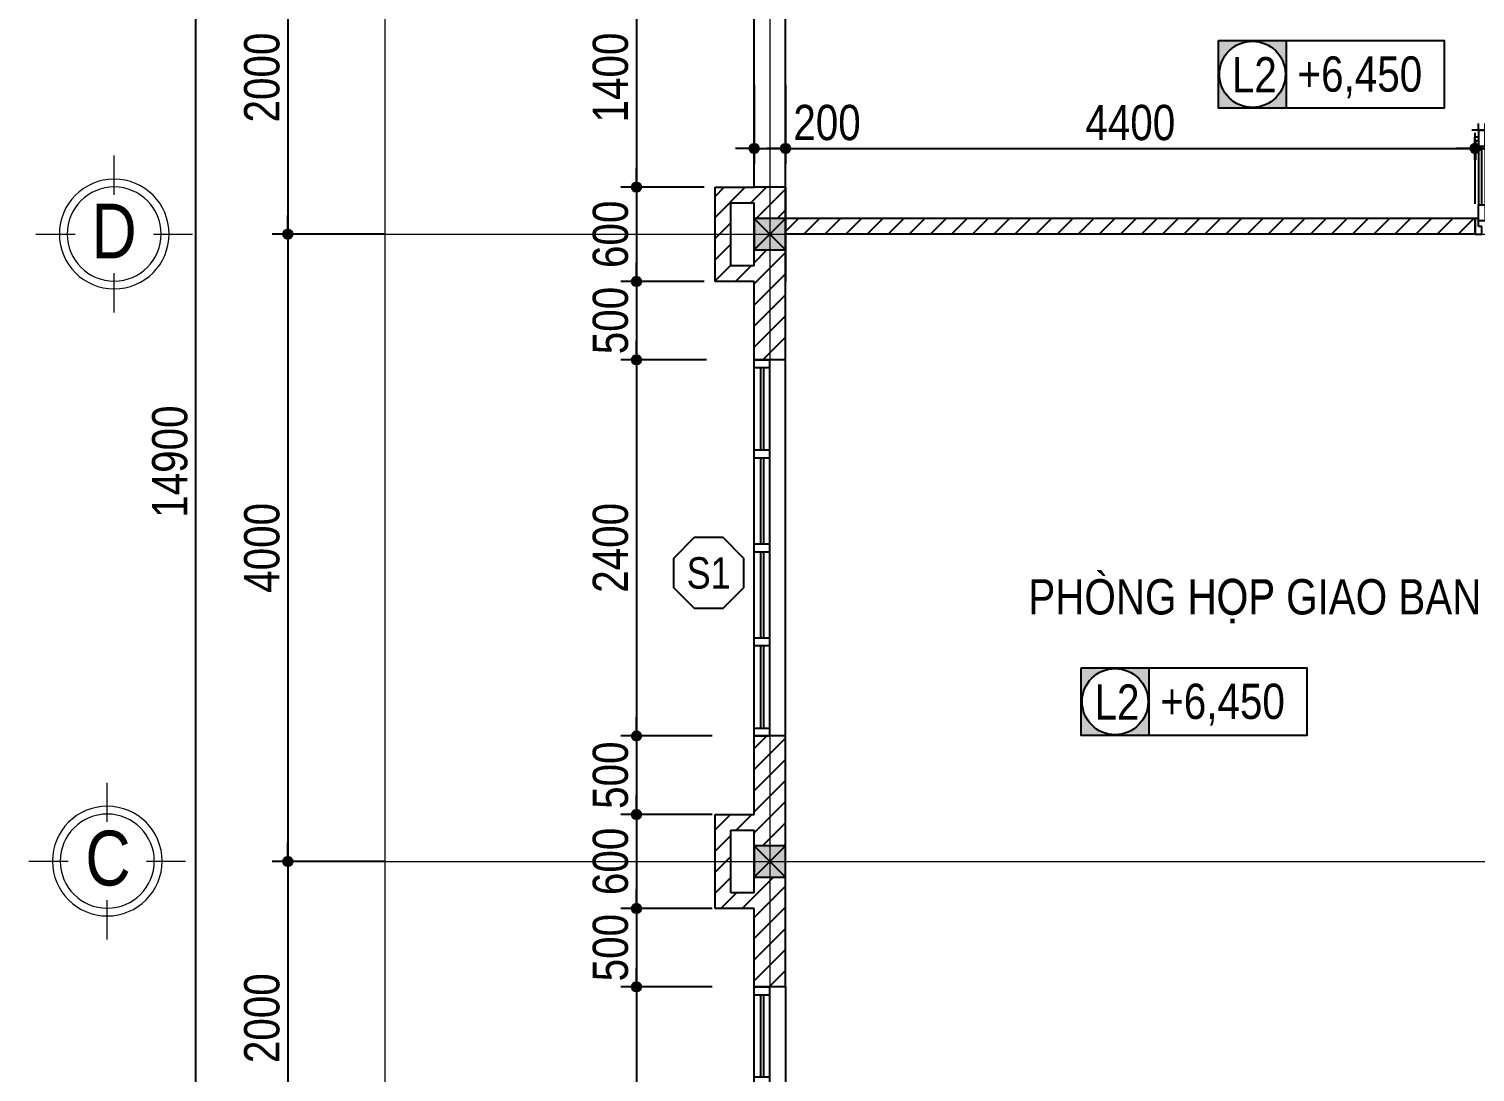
# Model space of a CAD drawing. Extents: x -79995 to 347433, y -157641 to 104789.
# Drawn here: x -17830 to -8602, y 64908 to 71562 of the extents above; entities that cross this region are included whole.
import ezdxf
from ezdxf.enums import TextEntityAlignment as Align

# ---------------------------------------------------------------- set-up
doc = ezdxf.new("R2010")
doc.units = 0
doc.linetypes.add('ACAD_ISO10W100', pattern=[18, 12, -3, 0, -3])
doc.layers.get('DEFPOINTS').update_dxf_attribs({"linetype": 'CONTINUOUS'})
for name, color, linetype in [('009', 251, 'CONTINUOUS'), ('DIM', 1, 'CONTINUOUS'), ('DOOR', 20, 'CONTINUOUS'), ('MEDIUM', 2, 'CONTINUOUS'), ('TAGS', 60, 'CONTINUOUS'), ('TEXT', 7, 'CONTINUOUS'), ('TUONG', 131, 'CONTINUOUS'), ('WALL', 4, 'CONTINUOUS')]:
    doc.layers.add(name, color=color, linetype=linetype)
doc.layers.add('TEN TRUC', color=3, linetype='CONTINUOUS', lineweight=18)
doc.layers.add('TRUC', color=24, linetype='CONTINUOUS', lineweight=0)
doc.styles.add('1', font='', dxfattribs={"height": 250})
doc.styles.add('HEL-CONDENSE', font='')
doc.styles.add('VNI-HELVE-CONDENSEN', font='')
doc.styles.get('1').set_extended_font_data('VNI-Helve-Condense')
doc.styles.get('HEL-CONDENSE').set_extended_font_data('VNI-Helve-Condense')
doc.styles.get('VNI-HELVE-CONDENSEN').set_extended_font_data('VNI-Helve-Condense')
doc.dimstyles.new('D100', dxfattribs={"dimtxt": 225, "dimasz": 1.2, "dimexe": 100, "dimexo": 0, "dimgap": 50, "dimtad": 1, "dimdec": 0, "dimzin": 13, "dimdsep": 46, "dimtxsty": 'HEL-CONDENSE', "dimblk": 'D50', "dimcen": 0, "dimclrd": 1, "dimclre": 1, "dimclrt": 7, "dimadec": 0, "dimazin": 0, "dimtfac": 1, "dimtdec": 0, "dimtmove": 0, "dimatfit": 3, "dimldrblk": 'D50', "dimfxl": 1, "dimtolj": 1, "dimtzin": 13, "dimarcsym": 0})

# ---------------------------------------------------------------- blocks, each defined once
blk = doc.blocks.new('A$C1CA434F2')
at = {"layer": 'DOOR'}
for p, q in [((-289.1, -309.3), (-289.1, -409.3)), ((-289.1, -309.3), (2110.9, -309.3)), ((-239.1, -309.3), (-239.1, -409.3)), ((885.9, -309.3), (885.9, -409.3)), ((935.9, -309.3), (935.9, -409.3)), ((1486.2, -309.3), (1486.2, -409.3)), ((1536.2, -309.3), (1536.2, -409.3)), ((2060.9, -309.3), (2060.9, -409.3)), ((2110.9, -309.3), (2110.9, -409.3)), ((-289.1, -409.3), (2110.9, -409.3))]:
    blk.add_line(p, q, dxfattribs=at)
at = {"layer": 'DOOR', "color": 251}
for p, q in [((285.2, -349.3), (-239.1, -349.3)), ((885.9, -349.3), (335.2, -349.3)), ((1486.2, -349.3), (935.9, -349.3)), ((2060.9, -349.3), (1536.2, -349.3)), ((285.2, -369.3), (-239.1, -369.3)), ((885.9, -369.3), (335.2, -369.3)), ((1486.2, -369.3), (935.9, -369.3)), ((2060.9, -369.3), (1536.2, -369.3))]:
    blk.add_line(p, q, dxfattribs=at)
at = {"layer": 'DOOR', "linetype": 'ByBlock', "lineweight": -2}
for p, q in [((285.2, -409.3), (285.2, -309.3)), ((335.2, -409.3), (335.2, -309.3))]:
    blk.add_line(p, q, dxfattribs=at)
blk = doc.blocks.new('D50')
at = {"layer": 'DIM'}
blk.add_hatch(color=256, dxfattribs=at).paths.add_polyline_path([(25, 0, 1), (-25, 0, 1)])
blk.add_line((25, 0), (100, 0), dxfattribs=at)
blk.add_circle((0, 0), 25, dxfattribs=at)
blk = doc.blocks.new('*D406')
at = {"layer": 'DEFPOINTS', "color": 0, "transparency": 16777216}
for p in [(-15555.5, 72251.7), (-16177.4, 70251.7), (-15555.5, 70251.7)]:
    blk.add_point(p, dxfattribs=at)
at = {"layer": 'DIM', "color": 1, "lineweight": -2, "transparency": 16777216}
for p, q in [((-15555.5, 72251.7), (-16277.4, 72251.7)), ((-16177.4, 72250.5), (-16177.4, 70252.9)), ((-15555.5, 70251.7), (-16277.4, 70251.7))]:
    blk.add_line(p, q, dxfattribs=at)
at = {"layer": 'DIM', "color": 1, "lineweight": -2, "transparency": 16777216, "xscale": 1.199999999999999, "yscale": 1.199999999999999, "zscale": 1.199999999999999}
for p, rotation in [((-16177.4, 72251.7), 90), ((-16177.4, 70251.7), 270)]:
    blk.add_blockref('D50', p, dxfattribs=dict(at, rotation=rotation))
at = {"layer": 'DIM', "color": 7, "transparency": 16777216, "insert": (-16342.3, 71251.7), "char_height": 225, "attachment_point": 5, "rotation": 90, "style": 'HEL-CONDENSE'}
blk.add_mtext('\\A1;2000', dxfattribs=at)
blk = doc.blocks.new('*D407')
at = {"layer": 'DEFPOINTS', "color": 0, "transparency": 16777216}
for p in [(-15555.5, 70251.7), (-16177.4, 66251.7), (-15555.5, 66251.7)]:
    blk.add_point(p, dxfattribs=at)
at = {"layer": 'DIM', "color": 1, "lineweight": -2, "transparency": 16777216}
for p, q in [((-15555.5, 70251.7), (-16277.4, 70251.7)), ((-16177.4, 70250.5), (-16177.4, 66252.9)), ((-15555.5, 66251.7), (-16277.4, 66251.7))]:
    blk.add_line(p, q, dxfattribs=at)
at = {"layer": 'DIM', "color": 1, "lineweight": -2, "transparency": 16777216, "xscale": 1.199999999999999, "yscale": 1.199999999999999, "zscale": 1.199999999999999}
for p, rotation in [((-16177.4, 70251.7), 90), ((-16177.4, 66251.7), 270)]:
    blk.add_blockref('D50', p, dxfattribs=dict(at, rotation=rotation))
at = {"layer": 'DIM', "color": 7, "transparency": 16777216, "insert": (-16342.3, 68251.7), "char_height": 225, "attachment_point": 5, "rotation": 90, "style": 'HEL-CONDENSE'}
blk.add_mtext('\\A1;4000', dxfattribs=at)
blk = doc.blocks.new('*D408')
at = {"layer": 'DEFPOINTS', "color": 0, "transparency": 16777216}
for p in [(-15555.5, 66251.7), (-16177.4, 64251.7), (-15555.5, 64251.7)]:
    blk.add_point(p, dxfattribs=at)
at = {"layer": 'DIM', "color": 1, "lineweight": -2, "transparency": 16777216}
for p, q in [((-15555.5, 66251.7), (-16277.4, 66251.7)), ((-16177.4, 66250.5), (-16177.4, 64252.9)), ((-15555.5, 64251.7), (-16277.4, 64251.7))]:
    blk.add_line(p, q, dxfattribs=at)
at = {"layer": 'DIM', "color": 1, "lineweight": -2, "transparency": 16777216, "xscale": 1.199999999999999, "yscale": 1.199999999999999, "zscale": 1.199999999999999}
for p, rotation in [((-16177.4, 66251.7), 90), ((-16177.4, 64251.7), 270)]:
    blk.add_blockref('D50', p, dxfattribs=dict(at, rotation=rotation))
at = {"layer": 'DIM', "color": 7, "transparency": 16777216, "insert": (-16342.3, 65251.7), "char_height": 225, "attachment_point": 5, "rotation": 90, "style": 'HEL-CONDENSE'}
blk.add_mtext('\\A1;2000', dxfattribs=at)
blk = doc.blocks.new('*D409')
at = {"layer": 'DEFPOINTS', "color": 0, "transparency": 16777216}
for p in [(-16764.7, 76251.7), (-15555.5, 76251.7), (-15555.5, 61351.7)]:
    blk.add_point(p, dxfattribs=at)
at = {"layer": 'DIM', "color": 1, "lineweight": -2, "transparency": 16777216}
for p, q in [((-15555.5, 76251.7), (-16864.7, 76251.7)), ((-16764.7, 61352.9), (-16764.7, 76250.5)), ((-15555.5, 61351.7), (-16864.7, 61351.7))]:
    blk.add_line(p, q, dxfattribs=at)
at = {"layer": 'DIM', "color": 1, "lineweight": -2, "transparency": 16777216, "xscale": 1.199999999999999, "yscale": 1.199999999999999, "zscale": 1.199999999999999}
for p, rotation in [((-16764.7, 76251.7), 90), ((-16764.7, 61351.7), 270)]:
    blk.add_blockref('D50', p, dxfattribs=dict(at, rotation=rotation))
at = {"layer": 'DIM', "color": 7, "transparency": 16777216, "insert": (-16929.6, 68801.7), "char_height": 225, "attachment_point": 5, "rotation": 90, "style": 'HEL-CONDENSE'}
blk.add_mtext('\\A1;14900', dxfattribs=at)
blk = doc.blocks.new('A$C206177D3')
at = {"layer": 'TEN TRUC', "ltscale": 1000}
for p, q in [((-36.6, 240.1), (-36.6, 490.1)), ((-286.6, -9.9), (-536.6, -9.9)), ((463.4, -9.9), (213.4, -9.9)), ((-36.6, -509.9), (-36.6, -259.9))]:
    blk.add_line(p, q, dxfattribs=at)
blk.add_circle((-36.6, -9.9), 350, dxfattribs=at)
at = {"layer": 'TEN TRUC', "color": 254, "ltscale": 1000}
blk.add_circle((-36.6, -9.9), 300, dxfattribs=at)
blk = doc.blocks.new('A$C225A2996')
at = {"layer": 'WALL'}
blk.add_hatch(color=4, dxfattribs=at).paths.add_polyline_path([(531.4, 81.6), (731.4, 81.6), (731.4, 281.6), (531.4, 281.6)])
at = {"layer": 'WALL', "color": 4}
for p, q in [((531.4, 281.6), (731.4, 81.6)), ((531.4, 81.6), (731.4, 281.6))]:
    blk.add_line(p, q, dxfattribs=at)
blk.add_lwpolyline([(531.4, 81.6), (731.4, 81.6), (731.4, 281.6), (531.4, 281.6)], close=True, dxfattribs=at)
blk = doc.blocks.new('KH-CUADI')
at = {"layer": 'TAGS'}
blk.add_lwpolyline([(-124, 300), (-300, 124), (-300, -124), (-124, -300), (124, -300), (300, -124), (300, 124), (124, 300)], close=True, dxfattribs=at)
at = {"layer": 'TAGS', "style": 'VNI-HELVE-CONDENSEN'}
blk.add_attdef('D', text='', height=300, dxfattribs=at).set_placement((0, 0), align=Align.MIDDLE)
blk = doc.blocks.new('A$C48B57989')
at = {"layer": 'DOOR'}
for p, q in [((-446, 752.5), (-403.1, 752.5)), ((-446, 652.5), (-446, 752.5)), ((-403.1, 752.5), (-403.1, 702.5)), ((711.1, 752.5), (711.1, 702.5)), ((754, 752.5), (711.1, 752.5)), ((754, 652.5), (754, 752.5)), ((-424.6, 652.5), (-446, 652.5)), ((-403.1, 702.5), (-424.6, 702.5)), ((-424.6, 702.5), (-424.6, 652.5)), ((-381.7, 666.8), (-424.6, 666.8)), ((-424.6, 666.8), (-424.6, 563.9)), ((-381.7, 563.9), (-381.7, 666.8)), ((689.7, 563.9), (689.7, 652.5)), ((689.7, 652.5), (732.6, 652.5)), ((711.1, 702.5), (732.6, 702.5)), ((732.6, 702.5), (732.6, 652.5)), ((732.6, 652.5), (754, 652.5)), ((732.6, 652.5), (732.6, 563.9)), ((-424.6, 563.9), (-381.7, 563.9)), ((-424.6, 171.4), (-424.6, 563.9)), ((-403.1, 563.9), (-403.1, 191)), ((-381.7, 191), (-381.7, 563.9)), ((689.7, 191), (689.7, 563.9)), ((732.6, 563.9), (689.7, 563.9)), ((711.1, 563.9), (711.1, 191)), ((732.6, 171.4), (732.6, 563.9)), ((-448.8, 131.8), (-448.8, 277.2)), ((-443.9, 277.2), (-448.8, 277.2)), ((-443.9, 156), (-443.9, 277.2)), ((752, 156), (752, 277.2)), ((752, 277.2), (756.8, 277.2)), ((756.8, 131.8), (756.8, 277.2)), ((-424.6, 191), (-381.7, 191)), ((-424.6, 88.2), (-424.6, 191)), ((-381.7, 191), (-381.7, 88.2)), ((732.6, 191), (689.7, 191)), ((689.7, 191), (689.7, 88.2)), ((732.6, 88.2), (732.6, 191)), ((-424.6, 131.8), (-448.8, 131.8)), ((-424.6, 156), (-443.9, 156)), ((-424.6, 131.8), (-424.6, 156)), ((732.6, 131.8), (732.6, 156)), ((732.6, 156), (752, 156)), ((732.6, 131.8), (756.8, 131.8)), ((-424.6, 88.2), (-467.4, 88.2)), ((-424.6, 88.2), (-424.6, 45.3)), ((-381.7, 88.2), (-424.6, 88.2)), ((-381.7, 88.2), (-381.7, 45.3)), ((689.7, 88.2), (689.7, 45.3)), ((689.7, 88.2), (732.6, 88.2)), ((732.6, 88.2), (732.6, 45.3)), ((732.6, 88.2), (775.4, 88.2))]:
    blk.add_line(p, q, dxfattribs=at)
at = {"layer": 'DOOR', "color": 251}
for centre, major_axis, start_param, end_param in [((-424.6, 666.8), (409.1, 409.1), 3.926991, 5.497787), ((732.6, 666.8), (-409.1, 409.1), 0.785398, 2.356194)]:
    blk.add_ellipse(centre, major_axis=major_axis, ratio=1, start_param=start_param, end_param=end_param, dxfattribs=at)
blk = doc.blocks.new('*D478')
at = {"layer": 'DEFPOINTS', "color": 0, "transparency": 16777216}
for p in [(-13201.5, 71205), (-13001.5, 71205), (-13001.5, 70798.4)]:
    blk.add_point(p, dxfattribs=at)
at = {"layer": 'DIM', "color": 1, "lineweight": -2, "transparency": 16777216}
for p, q in [((-13201.5, 71205), (-13201.5, 70698.4)), ((-13001.5, 71205), (-13001.5, 70698.4)), ((-13200.3, 70798.4), (-13002.7, 70798.4)), ((-13001.5, 70798.4), (-12473.1, 70798.4))]:
    blk.add_line(p, q, dxfattribs=at)
at = {"layer": 'DIM', "color": 1, "lineweight": -2, "transparency": 16777216, "xscale": 1.199999999999999, "yscale": 1.199999999999999, "zscale": 1.199999999999999, "rotation": 180}
blk.add_blockref('D50', (-13201.5, 70798.4), dxfattribs=at)
at = {"layer": 'DIM', "color": 1, "lineweight": -2, "transparency": 16777216, "xscale": 1.199999999999999, "yscale": 1.199999999999999, "zscale": 1.199999999999999}
blk.add_blockref('D50', (-13001.5, 70798.4), dxfattribs=at)
at = {"layer": 'DIM', "color": 7, "transparency": 16777216, "insert": (-12736.7, 70963.3), "char_height": 225, "attachment_point": 5, "style": 'HEL-CONDENSE'}
blk.add_mtext('\\A1;200', dxfattribs=at)
blk = doc.blocks.new('*D479')
at = {"layer": 'DEFPOINTS', "color": 0, "transparency": 16777216}
for p in [(-13001.5, 71205), (-8601.5, 70798.4), (-8601.5, 70445.8)]:
    blk.add_point(p, dxfattribs=at)
at = {"layer": 'DIM', "color": 1, "lineweight": -2, "transparency": 16777216}
for p, q in [((-13001.5, 71205), (-13001.5, 70698.4)), ((-8601.5, 70445.8), (-8601.5, 70898.4)), ((-13000.3, 70798.4), (-8602.7, 70798.4))]:
    blk.add_line(p, q, dxfattribs=at)
at = {"layer": 'DIM', "color": 1, "lineweight": -2, "transparency": 16777216, "xscale": 1.199999999999999, "yscale": 1.199999999999999, "zscale": 1.199999999999999, "rotation": 180}
blk.add_blockref('D50', (-13001.5, 70798.4), dxfattribs=at)
at = {"layer": 'DIM', "color": 1, "lineweight": -2, "transparency": 16777216, "xscale": 1.199999999999999, "yscale": 1.199999999999999, "zscale": 1.199999999999999}
blk.add_blockref('D50', (-8601.5, 70798.4), dxfattribs=at)
at = {"layer": 'DIM', "color": 7, "transparency": 16777216, "insert": (-10801.5, 70963.3), "char_height": 225, "attachment_point": 5, "style": 'HEL-CONDENSE'}
blk.add_mtext('\\A1;4400', dxfattribs=at)
blk = doc.blocks.new('*D480')
at = {"layer": 'DEFPOINTS', "color": 0, "transparency": 16777216}
for p in [(-7401.5, 70798.4), (-8601.5, 70445.8), (-7401.5, 70345.8)]:
    blk.add_point(p, dxfattribs=at)
at = {"layer": 'DIM', "color": 1, "lineweight": -2, "transparency": 16777216}
for p, q in [((-8601.5, 70445.8), (-8601.5, 70898.4)), ((-7401.5, 70345.8), (-7401.5, 70898.4)), ((-8600.3, 70798.4), (-7402.7, 70798.4))]:
    blk.add_line(p, q, dxfattribs=at)
at = {"layer": 'DIM', "color": 1, "lineweight": -2, "transparency": 16777216, "xscale": 1.199999999999999, "yscale": 1.199999999999999, "zscale": 1.199999999999999, "rotation": 180}
blk.add_blockref('D50', (-8601.5, 70798.4), dxfattribs=at)
at = {"layer": 'DIM', "color": 1, "lineweight": -2, "transparency": 16777216, "xscale": 1.199999999999999, "yscale": 1.199999999999999, "zscale": 1.199999999999999}
blk.add_blockref('D50', (-7401.5, 70798.4), dxfattribs=at)
at = {"layer": 'DIM', "color": 7, "transparency": 16777216, "insert": (-8001.5, 70963.3), "char_height": 225, "attachment_point": 5, "style": 'HEL-CONDENSE'}
blk.add_mtext('\\A1;1200', dxfattribs=at)
blk = doc.blocks.new('*D545')
at = {"layer": 'DEFPOINTS', "color": 0, "transparency": 16777216}
for p in [(-13529.3, 71951.7), (-13952.9, 70551.7), (-13520.1, 70551.7)]:
    blk.add_point(p, dxfattribs=at)
at = {"layer": 'DIM', "color": 1, "lineweight": -2, "transparency": 16777216}
for p, q in [((-13529.3, 71951.7), (-14052.9, 71951.7)), ((-13952.9, 71950.5), (-13952.9, 70552.9)), ((-13520.1, 70551.7), (-14052.9, 70551.7))]:
    blk.add_line(p, q, dxfattribs=at)
at = {"layer": 'DIM', "color": 1, "lineweight": -2, "transparency": 16777216, "xscale": 1.199999999999999, "yscale": 1.199999999999999, "zscale": 1.199999999999999}
for p, rotation in [((-13952.9, 71951.7), 90), ((-13952.9, 70551.7), 270)]:
    blk.add_blockref('D50', p, dxfattribs=dict(at, rotation=rotation))
at = {"layer": 'DIM', "color": 7, "transparency": 16777216, "insert": (-14117.8, 71251.7), "char_height": 225, "attachment_point": 5, "rotation": 90, "style": 'HEL-CONDENSE'}
blk.add_mtext('\\A1;1400', dxfattribs=at)
blk = doc.blocks.new('*D546')
at = {"layer": 'DEFPOINTS', "color": 0, "transparency": 16777216}
for p in [(-13520.1, 70551.7), (-13952.9, 69951.7), (-13520.1, 69951.7)]:
    blk.add_point(p, dxfattribs=at)
at = {"layer": 'DIM', "color": 1, "lineweight": -2, "transparency": 16777216}
for p, q in [((-13520.1, 70551.7), (-14052.9, 70551.7)), ((-13952.9, 70550.5), (-13952.9, 69952.9)), ((-13520.1, 69951.7), (-14052.9, 69951.7))]:
    blk.add_line(p, q, dxfattribs=at)
at = {"layer": 'DIM', "color": 1, "lineweight": -2, "transparency": 16777216, "xscale": 1.199999999999999, "yscale": 1.199999999999999, "zscale": 1.199999999999999}
for p, rotation in [((-13952.9, 70551.7), 90), ((-13952.9, 69951.7), 270)]:
    blk.add_blockref('D50', p, dxfattribs=dict(at, rotation=rotation))
at = {"layer": 'DIM', "color": 7, "transparency": 16777216, "insert": (-14117.8, 70251.7), "char_height": 225, "attachment_point": 5, "rotation": 90, "style": 'HEL-CONDENSE'}
blk.add_mtext('\\A1;600', dxfattribs=at)
blk = doc.blocks.new('*D547')
at = {"layer": 'DEFPOINTS', "color": 0, "transparency": 16777216}
for p in [(-13520.1, 69951.7), (-13952.9, 69451.7), (-13506.8, 69451.7)]:
    blk.add_point(p, dxfattribs=at)
at = {"layer": 'DIM', "color": 1, "lineweight": -2, "transparency": 16777216}
for p, q in [((-13520.1, 69951.7), (-14052.9, 69951.7)), ((-13952.9, 69950.5), (-13952.9, 69452.9)), ((-13506.8, 69451.7), (-14052.9, 69451.7))]:
    blk.add_line(p, q, dxfattribs=at)
at = {"layer": 'DIM', "color": 1, "lineweight": -2, "transparency": 16777216, "xscale": 1.199999999999999, "yscale": 1.199999999999999, "zscale": 1.199999999999999}
for p, rotation in [((-13952.9, 69951.7), 90), ((-13952.9, 69451.7), 270)]:
    blk.add_blockref('D50', p, dxfattribs=dict(at, rotation=rotation))
at = {"layer": 'DIM', "color": 7, "transparency": 16777216, "insert": (-14117.8, 69701.7), "char_height": 225, "attachment_point": 5, "rotation": 90, "style": 'HEL-CONDENSE'}
blk.add_mtext('\\A1;500', dxfattribs=at)
blk = doc.blocks.new('*D548')
at = {"layer": 'DEFPOINTS', "color": 0, "transparency": 16777216}
for p in [(-13506.8, 69451.7), (-13952.9, 67051.7), (-13470.1, 67051.7)]:
    blk.add_point(p, dxfattribs=at)
at = {"layer": 'DIM', "color": 1, "lineweight": -2, "transparency": 16777216}
for p, q in [((-13506.8, 69451.7), (-14052.9, 69451.7)), ((-13952.9, 69450.5), (-13952.9, 67052.9)), ((-13470.1, 67051.7), (-14052.9, 67051.7))]:
    blk.add_line(p, q, dxfattribs=at)
at = {"layer": 'DIM', "color": 1, "lineweight": -2, "transparency": 16777216, "xscale": 1.199999999999999, "yscale": 1.199999999999999, "zscale": 1.199999999999999}
for p, rotation in [((-13952.9, 69451.7), 90), ((-13952.9, 67051.7), 270)]:
    blk.add_blockref('D50', p, dxfattribs=dict(at, rotation=rotation))
at = {"layer": 'DIM', "color": 7, "transparency": 16777216, "insert": (-14117.8, 68251.7), "char_height": 225, "attachment_point": 5, "rotation": 90, "style": 'HEL-CONDENSE'}
blk.add_mtext('\\A1;2400', dxfattribs=at)
blk = doc.blocks.new('*D549')
at = {"layer": 'DEFPOINTS', "color": 0, "transparency": 16777216}
for p in [(-13470.1, 67051.7), (-13952.9, 66551.7), (-13470, 66551.7)]:
    blk.add_point(p, dxfattribs=at)
at = {"layer": 'DIM', "color": 1, "lineweight": -2, "transparency": 16777216}
for p, q in [((-13470.1, 67051.7), (-14052.9, 67051.7)), ((-13952.9, 67050.5), (-13952.9, 66552.9)), ((-13470, 66551.7), (-14052.9, 66551.7))]:
    blk.add_line(p, q, dxfattribs=at)
at = {"layer": 'DIM', "color": 1, "lineweight": -2, "transparency": 16777216, "xscale": 1.199999999999999, "yscale": 1.199999999999999, "zscale": 1.199999999999999}
for p, rotation in [((-13952.9, 67051.7), 90), ((-13952.9, 66551.7), 270)]:
    blk.add_blockref('D50', p, dxfattribs=dict(at, rotation=rotation))
at = {"layer": 'DIM', "color": 7, "transparency": 16777216, "insert": (-14117.8, 66801.7), "char_height": 225, "attachment_point": 5, "rotation": 90, "style": 'HEL-CONDENSE'}
blk.add_mtext('\\A1;500', dxfattribs=at)
blk = doc.blocks.new('*D550')
at = {"layer": 'DEFPOINTS', "color": 0, "transparency": 16777216}
for p in [(-13470, 66551.7), (-13952.9, 65951.7), (-13470, 65951.7)]:
    blk.add_point(p, dxfattribs=at)
at = {"layer": 'DIM', "color": 1, "lineweight": -2, "transparency": 16777216}
for p, q in [((-13470, 66551.7), (-14052.9, 66551.7)), ((-13952.9, 66550.5), (-13952.9, 65952.9)), ((-13470, 65951.7), (-14052.9, 65951.7))]:
    blk.add_line(p, q, dxfattribs=at)
at = {"layer": 'DIM', "color": 1, "lineweight": -2, "transparency": 16777216, "xscale": 1.199999999999999, "yscale": 1.199999999999999, "zscale": 1.199999999999999}
for p, rotation in [((-13952.9, 66551.7), 90), ((-13952.9, 65951.7), 270)]:
    blk.add_blockref('D50', p, dxfattribs=dict(at, rotation=rotation))
at = {"layer": 'DIM', "color": 7, "transparency": 16777216, "insert": (-14117.8, 66251.7), "char_height": 225, "attachment_point": 5, "rotation": 90, "style": 'HEL-CONDENSE'}
blk.add_mtext('\\A1;600', dxfattribs=at)
blk = doc.blocks.new('*D551')
at = {"layer": 'DEFPOINTS', "color": 0, "transparency": 16777216}
for p in [(-13470, 65951.7), (-13952.9, 65451.7), (-13470.1, 65451.7)]:
    blk.add_point(p, dxfattribs=at)
at = {"layer": 'DIM', "color": 1, "lineweight": -2, "transparency": 16777216}
for p, q in [((-13470, 65951.7), (-14052.9, 65951.7)), ((-13952.9, 65950.5), (-13952.9, 65452.9)), ((-13470.1, 65451.7), (-14052.9, 65451.7))]:
    blk.add_line(p, q, dxfattribs=at)
at = {"layer": 'DIM', "color": 1, "lineweight": -2, "transparency": 16777216, "xscale": 1.199999999999999, "yscale": 1.199999999999999, "zscale": 1.199999999999999}
for p, rotation in [((-13952.9, 65951.7), 90), ((-13952.9, 65451.7), 270)]:
    blk.add_blockref('D50', p, dxfattribs=dict(at, rotation=rotation))
at = {"layer": 'DIM', "color": 7, "transparency": 16777216, "insert": (-14117.8, 65701.7), "char_height": 225, "attachment_point": 5, "rotation": 90, "style": 'HEL-CONDENSE'}
blk.add_mtext('\\A1;500', dxfattribs=at)
blk = doc.blocks.new('*D552')
at = {"layer": 'DEFPOINTS', "color": 0, "transparency": 16777216}
for p in [(-13470.1, 65451.7), (-13952.9, 63051.7), (-13517.1, 63051.7)]:
    blk.add_point(p, dxfattribs=at)
at = {"layer": 'DIM', "color": 1, "lineweight": -2, "transparency": 16777216}
for p, q in [((-13470.1, 65451.7), (-14052.9, 65451.7)), ((-13952.9, 65450.5), (-13952.9, 63052.9)), ((-13517.1, 63051.7), (-14052.9, 63051.7))]:
    blk.add_line(p, q, dxfattribs=at)
at = {"layer": 'DIM', "color": 1, "lineweight": -2, "transparency": 16777216, "xscale": 1.199999999999999, "yscale": 1.199999999999999, "zscale": 1.199999999999999}
for p, rotation in [((-13952.9, 65451.7), 90), ((-13952.9, 63051.7), 270)]:
    blk.add_blockref('D50', p, dxfattribs=dict(at, rotation=rotation))
at = {"layer": 'DIM', "color": 7, "transparency": 16777216, "insert": (-14117.8, 64251.7), "char_height": 225, "attachment_point": 5, "rotation": 90, "style": 'HEL-CONDENSE'}
blk.add_mtext('\\A1;2400', dxfattribs=at)
blk = doc.blocks.new('A$C27B14CF0')
at = {"layer": 'TAGS', "ltscale": 1000}
h = blk.add_hatch(color=8, dxfattribs=at)
h.paths.add_polyline_path([(249.9, 243.1), (-182.1, 243.1), (-182.1, -188.9), (249.9, -188.9)])
h.paths.add_polyline_path([(244.9, 27.1, -1), (-177.1, 27.1, -1)], flags=16)
blk.add_line((249.9, 243.1), (249.9, -188.9), dxfattribs=at)
blk.add_lwpolyline([(-182.1, 243.1), (1257.9, 243.1), (1257.9, -188.9), (-182.1, -188.9)], close=True, dxfattribs=at)
blk.add_circle((33.9, 27.1), 211, dxfattribs=at)
at = {"layer": 'TAGS', "ltscale": 1000, "style": 'VNI-HELVE-CONDENSEN'}
for p in [(-44.3, -83.7), (379.3, -83.7)]:
    blk.add_attdef('S', p, '', height=225, dxfattribs=at)

msp = doc.modelspace()

# ---------------------------------------------------------------- hatches: boundary and pattern name
at = {"layer": '009'}
h = msp.add_hatch(dxfattribs=at)
h.set_pattern_fill('ANSI31', color=256, scale=30, style=0)
h.set_pattern_definition([(45, (-1316106.72, -268894.45), (-67.351921, 67.351921), [])])
h.paths.add_polyline_path([(-8601.548, 70351.712), (-13001.548, 70351.712), (-13001.548, 70251.712), (-8601.548, 70251.712)])
h.paths.add_polyline_path([(-7101.548, 70151.712), (-7201.548, 70151.712), (-7201.548, 66351.712), (-7101.548, 66351.712)])
h.paths.add_polyline_path([(-5201.548, 70351.712), (-7001.548, 70351.712), (-7001.548, 70251.712), (-5201.548, 70251.712)])
h.paths.add_polyline_path([(-4001.548, 70151.712), (-4101.548, 70151.712), (-4101.548, 66351.712), (-4001.548, 66351.712)])
h.paths.add_polyline_path([(-1.548, 70351.712), (-4001.548, 70351.712), (-4001.548, 70251.712), (-3201.548, 70251.712), (-1.548, 70251.712)])
h.paths.add_polyline_path([(-4201.548, 66351.712), (-4901.548, 66351.712), (-4901.548, 66151.712), (-4401.548, 66151.712), (-4401.548, 65951.712), (-3801.548, 65951.712), (-3801.548, 66151.712), (-3301.548, 66151.712), (-3301.548, 66351.712), (-4001.548, 66351.712), (-4001.548, 66251.712), (-4001.548, 66151.712), (-3901.548, 66151.712), (-3901.548, 66051.712), (-4301.548, 66051.712), (-4301.548, 66151.712), (-4201.548, 66151.712)])
h.paths.add_polyline_path([(-6301.548, 66351.712), (-7001.548, 66351.712), (-7001.548, 66151.712), (-6301.548, 66151.712)])
h.paths.add_polyline_path([(-7001.548, 66151.712), (-7201.548, 66151.712), (-7201.548, 65451.712), (-7001.548, 65451.712)])
h.paths.add_polyline_path([(-7201.548, 62351.712), (-7901.548, 62351.712), (-7901.548, 62151.712), (-7401.548, 62151.712), (-7401.548, 61901.712), (-6801.548, 61901.712), (-6801.548, 62501.712), (-7001.548, 62501.712), (-7001.548, 63051.712), (-7201.548, 63051.712), (-7201.548, 62351.712), (-7001.548, 62351.712), (-7001.548, 62401.712), (-6901.548, 62401.712), (-6901.548, 62001.712), (-7301.548, 62001.712), (-7301.548, 62151.712), (-7201.548, 62151.712)])
h.paths.add_polyline_path([(-9301.548, 62351.712), (-10801.548, 62351.712), (-10801.548, 62151.712), (-10351.548, 62151.712), (-10351.548, 61951.712), (-9751.548, 61951.712), (-9751.548, 62151.712), (-9301.548, 62151.712)])
h.paths.add_polyline_path([(-9851.548, 62151.712), (-9851.548, 62051.712), (-10251.548, 62051.712), (-10251.548, 62151.712)], flags=17)
h.paths.add_polyline_path([(-13001.548, 63051.712), (-13201.548, 63051.712), (-13201.548, 62501.712), (-13451.548, 62501.712), (-13451.548, 61901.712), (-13201.548, 61901.712), (-12701.548, 61901.712), (-12701.548, 62151.712), (-12201.548, 62151.712), (-12201.548, 62351.712), (-12701.548, 62351.712), (-13001.548, 62351.712), (-13001.548, 62251.712), (-12801.548, 62251.712), (-12801.548, 62001.712), (-13101.548, 62001.712), (-13351.548, 62001.712), (-13351.548, 62401.712), (-13201.548, 62401.712), (-13201.548, 62351.712), (-13001.548, 62351.712)])
h.paths.add_polyline_path([(-13001.548, 66151.712), (-13201.548, 66151.712), (-13201.548, 66051.712), (-13351.548, 66051.712), (-13351.548, 66451.712), (-13201.548, 66451.712), (-13201.548, 66351.712), (-13001.548, 66351.712), (-13001.548, 67051.712), (-13201.548, 67051.712), (-13201.548, 66551.712), (-13451.548, 66551.712), (-13451.548, 65951.712), (-13201.548, 65951.712), (-13201.548, 65451.712), (-13001.548, 65451.712)])
h.paths.add_polyline_path([(-13001.548, 70151.712), (-13201.548, 70151.712), (-13201.548, 70051.712), (-13351.548, 70051.712), (-13351.548, 70451.712), (-13201.548, 70451.712), (-13201.548, 70351.712), (-13001.548, 70351.712), (-13001.548, 70551.712), (-13201.548, 70551.712), (-13451.548, 70551.712), (-13451.548, 69951.712), (-13201.548, 69951.712), (-13201.548, 69451.712), (-13001.548, 69451.712)])
h.paths.add_polyline_path([(-13001.548, 73251.712), (-12901.548, 73251.712), (-12901.548, 73351.712), (-13001.548, 73351.712), (-13001.548, 73951.712), (-13201.548, 73951.712), (-13201.548, 72551.712), (-13451.548, 72551.712), (-13451.548, 71951.712), (-13201.548, 71951.712), (-13001.548, 71951.712), (-13001.548, 72151.712), (-13201.548, 72151.712), (-13201.548, 72051.712), (-13351.548, 72051.712), (-13351.548, 72451.712), (-13201.548, 72451.712), (-13201.548, 72351.712), (-13001.548, 72351.712), (-13001.548, 72551.712)])

# ---------------------------------------------------------------- linework, layer by layer
at = {"layer": 'MEDIUM'}
for p, q in [((-13201.548, 70551.712), (-13201.548, 71951.712)), ((-13001.548, 70551.712), (-13001.548, 71951.712)), ((-13001.548, 67051.712), (-13001.548, 69451.712)), ((-13001.548, 65451.712), (-13001.548, 63051.712))]:
    msp.add_line(p, q, dxfattribs=at)
at = {"layer": 'TRUC', "linetype": 'ACAD_ISO10W100', "ltscale": 0.2}
msp.add_lwpolyline([(-15555.532, 76977.493), (22214.78, 76977.493), (22214.78, 60551.712), (-15555.532, 60551.712)], close=True, dxfattribs=at)
for points in [[(-13101.548, 76977.493), (-13101.548, 60551.712)], [(-15555.532, 70251.712), (22214.78, 70251.712)], [(-15555.532, 66251.712), (22214.78, 66251.712)]]:
    msp.add_lwpolyline(points, dxfattribs=at)
at = {"layer": 'TUONG'}
for p, q in [((-13451.548, 69951.712), (-13451.548, 70551.712)), ((-13451.548, 70551.712), (-13201.548, 70551.712)), ((-13001.548, 70551.712), (-13001.548, 69951.712)), ((-13351.548, 70051.712), (-13351.548, 70451.712)), ((-13351.548, 70451.712), (-13201.548, 70451.712)), ((-8601.548, 70351.712), (-13001.548, 70351.712)), ((-8601.548, 70251.712), (-8601.548, 70351.712)), ((-8601.548, 70251.712), (-13001.548, 70251.712)), ((-13201.548, 70051.712), (-13351.548, 70051.712)), ((-13201.548, 69951.712), (-13451.548, 69951.712)), ((-13001.548, 69451.712), (-13201.548, 69451.712)), ((-13001.548, 67051.712), (-13201.548, 67051.712)), ((-13451.548, 65951.712), (-13451.548, 66551.712)), ((-13451.548, 66551.712), (-13201.548, 66551.712)), ((-13351.548, 66051.712), (-13351.548, 66451.712)), ((-13351.548, 66451.712), (-13201.548, 66451.712)), ((-13201.548, 66051.712), (-13351.548, 66051.712)), ((-13201.548, 65951.712), (-13451.548, 65951.712)), ((-13001.548, 65451.712), (-13201.548, 65451.712))]:
    msp.add_line(p, q, dxfattribs=at)
for points in [[(-13201.548, 70551.712), (-13201.548, 70551.712)], [(-13001.548, 70551.712), (-13201.548, 70551.712)], [(-13001.548, 69451.712), (-13001.548, 70551.712)], [(-13201.548, 70051.712), (-13201.548, 70451.712)], [(-13201.548, 69451.712), (-13201.548, 69951.712)], [(-13201.548, 66551.712), (-13201.548, 67051.712)], [(-13001.548, 65451.712), (-13001.548, 67051.712)], [(-13201.548, 66051.712), (-13201.548, 66451.712)], [(-13201.548, 65451.712), (-13201.548, 65951.712)]]:
    msp.add_lwpolyline(points, dxfattribs=at)

# ---------------------------------------------------------------- block references
at = {"layer": 'DOOR', "xscale": -1, "rotation": 180}
msp.add_blockref('A$C48B57989', (-8155.555, 71004.186), dxfattribs=at)
at = {"layer": 'DOOR', "rotation": 90}
for p in [(-13510.832, 67340.807), (-13510.832, 63340.807)]:
    msp.add_blockref('A$C1CA434F2', p, dxfattribs=at)
at = {"layer": 'TAGS', "ltscale": 1000}
ref = msp.add_blockref('A$C27B14CF0', (-10056.278, 71245.367), dxfattribs=at)
ref.add_attrib('S', 'L2', (-10153.539, 71156.774), dxfattribs={"color": 7, "ltscale": 1000, "height": 225, "style": 'VNI-HELVE-CONDENSEN'})
ref.add_attrib('S', '+6,450', (-9734.541, 71161.71), dxfattribs={"color": 7, "ltscale": 1000, "height": 225, "style": 'VNI-HELVE-CONDENSEN'})
at = {"layer": 'TAGS', "linetype": 'Continuous'}
ref = msp.add_blockref('KH-CUADI', (-13492.236, 68091.915), dxfattribs=dict(at, xscale=0.75, yscale=0.75, zscale=0.75, rotation=180))
ref.add_attrib('D', 'S1', dxfattribs={"color": 7, "height": 200, "style": 'VNI-HELVE-CONDENSEN'}).set_placement((-13492.236, 68091.915), align=Align.MIDDLE)
at = {"layer": 'TAGS', "ltscale": 1000}
ref = msp.add_blockref('A$C27B14CF0', (-10932.553, 67244.015), dxfattribs=at)
ref.add_attrib('S', 'L2', (-11029.815, 67155.421), dxfattribs={"color": 7, "ltscale": 1000, "height": 225, "style": 'VNI-HELVE-CONDENSEN'})
ref.add_attrib('S', '+6,450', (-10610.817, 67160.358), dxfattribs={"color": 7, "ltscale": 1000, "height": 225, "style": 'VNI-HELVE-CONDENSEN'})
at = {"layer": 'TEN TRUC', "ltscale": 1000}
ref = msp.add_blockref('A$C206177D3', (-17321.849, 70263.576), dxfattribs=dict(at, xscale=-1))
ref.add_attrib('A', 'D', dxfattribs={"layer": 'TAGS', "color": 7, "ltscale": 1000, "height": 350, "style": 'VNI-HELVE-CONDENSEN'}).set_placement((-17286.345, 70097.938), align=Align.CENTER)
ref = msp.add_blockref('A$C206177D3', (-17366.126, 66263.612), dxfattribs=dict(at, xscale=-1))
ref.add_attrib('A', 'C', dxfattribs={"layer": 'TAGS', "color": 7, "ltscale": 1000, "height": 350, "style": 'VNI-HELVE-CONDENSEN'}).set_placement((-17325.022, 66097.974), align=Align.CENTER)
at = {"layer": 'TUONG', "color": 4}
for p in [(-13732.938, 70070.079), (-13732.938, 66070.079)]:
    msp.add_blockref('A$C225A2996', p, dxfattribs=at)

# ---------------------------------------------------------------- texts
at = {"layer": 'TEXT', "insert": (-10006.732, 68051.997), "char_height": 225, "attachment_point": 2, "style": '1'}
msp.add_mtext('PHOØNG HOÏP GIAO BAN', dxfattribs=at)

# ---------------------------------------------------------------- dimensions: what is measured, and where the dimension line sits
at = {"layer": 'DIM'}
dim = msp.add_aligned_dim(p1=(-15555.532, 61351.712), p2=(-15555.532, 76251.712), distance=1209.184, dimstyle='D100', dxfattribs=at)
dim.commit()
dim.dimension.update_dxf_attribs({"geometry": '*D409', "text_midpoint": (-16929.616, 68801.712)})
for base, p1, p2, picture, middle in [((-16177.392, 70251.712), (-15555.532, 72251.712), (-15555.532, 70251.712), '*D406', (-16342.292, 71251.712)), ((-13952.857, 70551.712), (-13529.298, 71951.712), (-13520.138, 70551.712), '*D545', (-14117.757, 71251.712)), ((-13952.857, 69951.712), (-13520.138, 70551.712), (-13520.138, 69951.712), '*D546', (-14117.757, 70251.712)), ((-16177.392, 66251.712), (-15555.532, 70251.712), (-15555.532, 66251.712), '*D407', (-16342.292, 68251.712)), ((-13952.857, 67051.712), (-13506.765, 69451.712), (-13470.147, 67051.712), '*D548', (-14117.757, 68251.712)), ((-13952.857, 65951.712), (-13470.034, 66551.712), (-13470.034, 65951.712), '*D550', (-14117.757, 66251.712)), ((-16177.392, 64251.712), (-15555.532, 66251.712), (-15555.532, 64251.712), '*D408', (-16342.292, 65251.712)), ((-13952.857, 63051.712), (-13470.147, 65451.712), (-13517.102, 63051.712), '*D552', (-14117.757, 64251.712))]:
    dim = msp.add_linear_dim(base=base, p1=p1, p2=p2, angle=90, dimstyle='D100', override={"dimtmove": 1}, dxfattribs=at)
    dim.commit()
    dim.dimension.update_dxf_attribs({"geometry": picture, "text_midpoint": middle})
dim = msp.add_linear_dim(base=(-13001.548, 70798.389), p1=(-13201.548, 71205.04), p2=(-13001.548, 71205.04), dimstyle='D100', dxfattribs=at)
dim.commit()
dim.dimension.update_dxf_attribs({"geometry": '*D478', "text_midpoint": (-12736.748, 70963.289)})
for base, p1, p2, picture, middle in [((-8601.548, 70798.389), (-13001.548, 71205.04), (-8601.548, 70445.776), '*D479', (-10801.548, 70963.289)), ((-7401.548, 70798.389), (-8601.548, 70445.776), (-7401.548, 70345.776), '*D480', (-8001.548, 70963.289))]:
    dim = msp.add_linear_dim(base=base, p1=p1, p2=p2, dimstyle='D100', override={"dimtmove": 1}, dxfattribs=at)
    dim.commit()
    dim.dimension.update_dxf_attribs({"geometry": picture, "text_midpoint": middle})
for base, p1, p2, picture, middle in [((-13952.857, 69451.712), (-13520.138, 69951.712), (-13506.765, 69451.712), '*D547', (-13952.857, 69701.712)), ((-13952.857, 66551.712), (-13470.147, 67051.712), (-13470.034, 66551.712), '*D549', (-13952.857, 66801.712)), ((-13952.857, 65451.712), (-13470.034, 65951.712), (-13470.147, 65451.712), '*D551', (-13952.857, 65701.712))]:
    dim = msp.add_linear_dim(base=base, p1=p1, p2=p2, angle=90, dimstyle='D100', override={"dimtmove": 1}, dxfattribs=at)
    dim.commit()
    dim.dimension.update_dxf_attribs({"geometry": picture, "text_midpoint": middle, "dimtype": 160})

doc.saveas('drawing.dxf')
